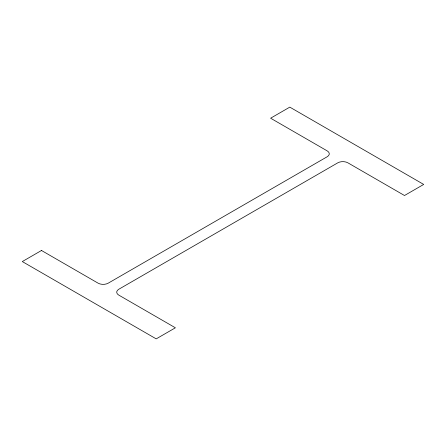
<?xml version="1.0" encoding="UTF-8"?>
<svg xmlns="http://www.w3.org/2000/svg" width="446" height="446" viewBox="0 0 446 446"><rect width="100%" height="100%" fill="white"/><g stroke="black" fill="none" stroke-linecap="round" stroke-linejoin="round"><path stroke-width="0.67" d="M41.495 250.485L22.3 261.568L156.2 338.871L175.395 327.793L118.803 295.118A7.181 4.148 0 0 1 118.803 289.253L337.756 162.84A7.181 4.148 0 0 1 347.913 162.84L404.505 195.515L423.7 184.432L289.8 107.129L270.605 118.207L327.197 150.882A7.181 4.148 0 0 1 327.197 156.747L108.244 283.16A7.181 4.148 0 0 1 98.087 283.16L41.495 250.485"/></g></svg>
